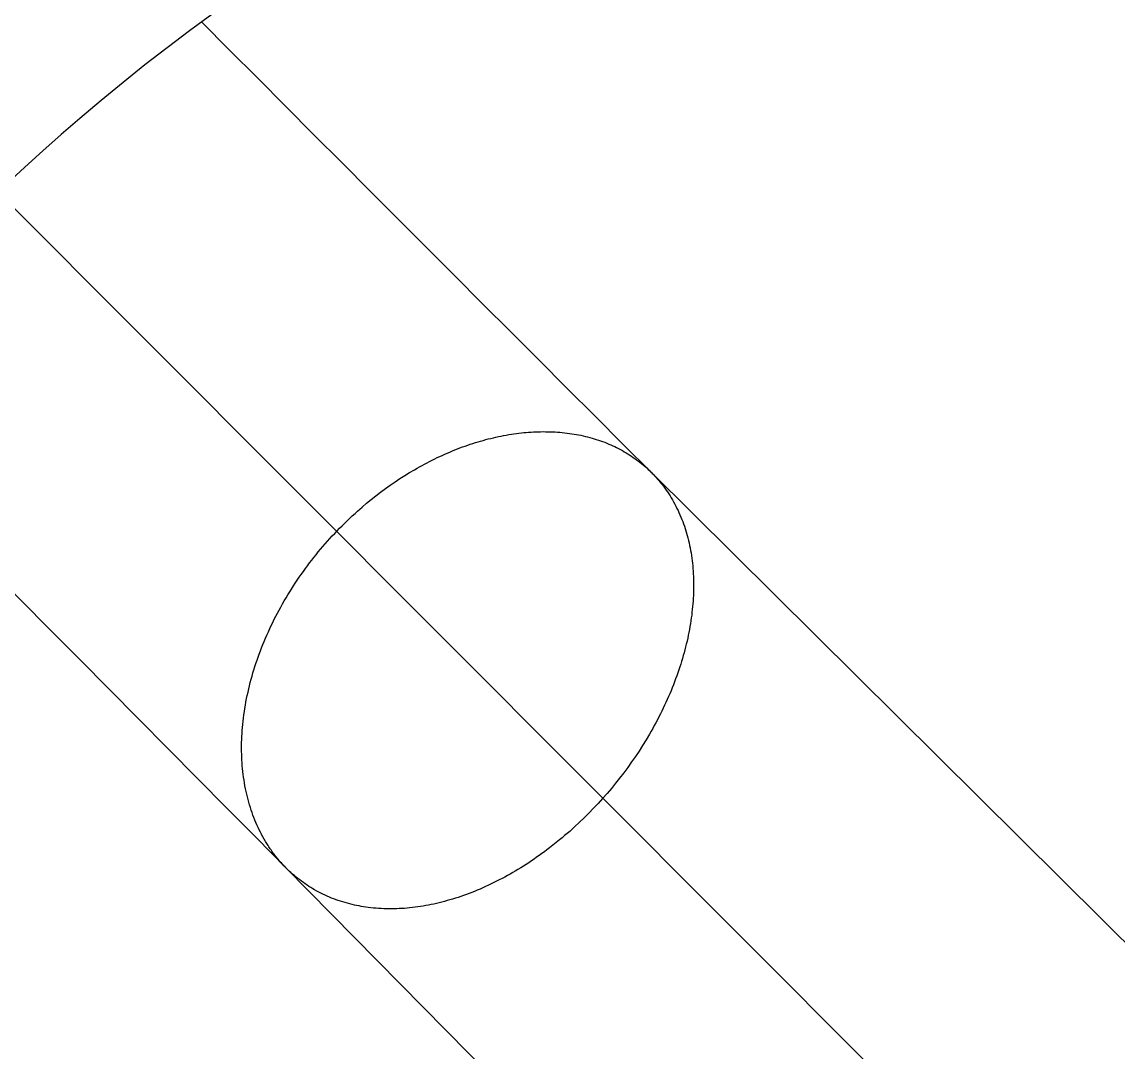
# Model space of a CAD drawing. Header units: millimetres. Extents: x -1838618 to -1600818, y -1770412 to -1553248.
# Drawn here: x -1655151 to -1653804, y -1647625 to -1646359 of the extents above; entities that cross this region are included whole.
import ezdxf

# ---------------------------------------------------------------- set-up
doc = ezdxf.new("R2010")
doc.units = ezdxf.units.MM
doc.header["$LTSCALE"] = 100
doc.linetypes.add('ACAD_ISO04W100', pattern=[30, 24, -3, 0, -3])
doc.linetypes.add('HIDDEN', pattern=[9.525, 6.35, -3.175])
doc.layers.add('ANCHOR_MOUTH_SURFACE_-_HIDDEN', color=251, linetype='HIDDEN')
doc.layers.add('ANCHOR_MOUTH_SURFACE_-_VISIBLE', color=164, linetype='Continuous')

msp = doc.modelspace()

# ---------------------------------------------------------------- linework, layer by layer
at = {"color": 1, "linetype": 'ACAD_ISO04W100', "ltscale": 20}
msp.add_line((-1657772.6, -1643970.8), (-1652617.8, -1649135.7), dxfattribs=at)
at = {"layer": 'ANCHOR_MOUTH_SURFACE_-_HIDDEN', "color": 5, "ltscale": 20, "flags": 128}
for points in [[(-1654738.1, -1646960.2), (-1654732.6, -1646955.3), (-1654727, -1646950.6), (-1654721.4, -1646946), (-1654715.6, -1646941.4), (-1654709.8, -1646937), (-1654704, -1646932.6), (-1654698, -1646928.4), (-1654692, -1646924.2), (-1654686.1, -1646920.3), (-1654680.2, -1646916.5), (-1654674.2, -1646912.8), (-1654668.1, -1646909.3), (-1654665.1, -1646907.5), (-1654662, -1646905.8), (-1654658.9, -1646904.1), (-1654655.8, -1646902.4), (-1654652.7, -1646900.8), (-1654649.6, -1646899.1), (-1654646.4, -1646897.6), (-1654643.3, -1646896), (-1654640.2, -1646894.5), (-1654637.2, -1646893.1), (-1654634.1, -1646891.7), (-1654631, -1646890.3), (-1654627.9, -1646888.9), (-1654624.8, -1646887.6), (-1654621.7, -1646886.3), (-1654618.6, -1646885), (-1654615.4, -1646883.8), (-1654612.3, -1646882.6), (-1654609.1, -1646881.4), (-1654605.9, -1646880.3), (-1654602.8, -1646879.2), (-1654599.6, -1646878.1), (-1654596.4, -1646877), (-1654593.1, -1646876), (-1654590, -1646875.1), (-1654586.9, -1646874.1), (-1654583.8, -1646873.3), (-1654580.7, -1646872.4), (-1654577.6, -1646871.6), (-1654574.5, -1646870.8), (-1654571.3, -1646870.1), (-1654568.2, -1646869.3), (-1654565, -1646868.6), (-1654561.9, -1646868), (-1654558.7, -1646867.4), (-1654555.5, -1646866.8), (-1654552.3, -1646866.2), (-1654549.1, -1646865.7), (-1654546, -1646865.2), (-1654542.8, -1646864.8), (-1654539.8, -1646864.4), (-1654536.9, -1646864.1), (-1654533.9, -1646863.8), (-1654531, -1646863.5), (-1654528, -1646863.3), (-1654525, -1646863.1), (-1654522.1, -1646862.9), (-1654519.1, -1646862.8), (-1654516.1, -1646862.7), (-1654513.2, -1646862.6), (-1654510.2, -1646862.5), (-1654507.2, -1646862.6), (-1654504.3, -1646862.6), (-1654501.3, -1646862.7), (-1654498.4, -1646862.8), (-1654495.4, -1646862.9), (-1654492.5, -1646863.1), (-1654489.5, -1646863.4), (-1654486.6, -1646863.6), (-1654483.7, -1646863.9), (-1654480.8, -1646864.3), (-1654477.8, -1646864.7), (-1654474.9, -1646865.1), (-1654472, -1646865.5), (-1654469.3, -1646866), (-1654466.5, -1646866.6), (-1654463.7, -1646867.1), (-1654461, -1646867.7), (-1654458.2, -1646868.4), (-1654455.5, -1646869), (-1654452.7, -1646869.8), (-1654450, -1646870.5), (-1654447.4, -1646871.3), (-1654444.8, -1646872.1), (-1654442.2, -1646873), (-1654439.6, -1646873.8), (-1654437, -1646874.8), (-1654434.5, -1646875.7), (-1654431.9, -1646876.7), (-1654429.4, -1646877.8), (-1654427, -1646878.8), (-1654424.6, -1646879.9), (-1654422.2, -1646881), (-1654419.8, -1646882.2), (-1654417.4, -1646883.4), (-1654415, -1646884.6), (-1654412.7, -1646885.9), (-1654410.4, -1646887.2), (-1654408.2, -1646888.5), (-1654405.9, -1646889.9), (-1654403.7, -1646891.3), (-1654401.6, -1646892.7), (-1654399.4, -1646894.2), (-1654397.3, -1646895.7), (-1654395.2, -1646897.2), (-1654393.1, -1646898.8), (-1654391, -1646900.4), (-1654388.9, -1646902), (-1654386.9, -1646903.7), (-1654384.9, -1646905.4), (-1654382.9, -1646907.2), (-1654381, -1646909), (-1654379.1, -1646910.8), (-1654377.2, -1646912.6)], [(-1654377, -1646912.8), (-1654376, -1646913.8), (-1654375, -1646914.8), (-1654374.1, -1646915.8), (-1654373.1, -1646916.9), (-1654371.2, -1646918.9), (-1654369.4, -1646921), (-1654367.5, -1646923.1), (-1654365.8, -1646925.3), (-1654364, -1646927.5), (-1654362.3, -1646929.7), (-1654361.5, -1646930.8), (-1654360.6, -1646932), (-1654359, -1646934.3), (-1654357.3, -1646936.7), (-1654355.7, -1646939.1), (-1654354.2, -1646941.5), (-1654352.7, -1646943.9), (-1654351.2, -1646946.4), (-1654349.8, -1646948.9), (-1654348.4, -1646951.5), (-1654347, -1646954.1), (-1654345.7, -1646956.8), (-1654344.4, -1646959.4), (-1654343.2, -1646962.1), (-1654342, -1646964.8), (-1654340.8, -1646967.6), (-1654339.7, -1646970.3), (-1654338.6, -1646973.1), (-1654337.6, -1646975.9), (-1654336.6, -1646978.7), (-1654335.7, -1646981.6), (-1654334.8, -1646984.4), (-1654333.9, -1646987.3), (-1654333.1, -1646990.1), (-1654332.3, -1646993), (-1654331.5, -1646996.1), (-1654330.8, -1646999.2), (-1654330.1, -1647002.3), (-1654329.5, -1647005.4), (-1654328.9, -1647008.5), (-1654328.4, -1647011.6), (-1654327.9, -1647014.8), (-1654327.4, -1647017.9), (-1654327, -1647021.1), (-1654326.6, -1647024.3), (-1654326.3, -1647027.5), (-1654326, -1647030.7), (-1654325.8, -1647034), (-1654325.6, -1647037.2), (-1654325.4, -1647040.4), (-1654325.3, -1647043.6), (-1654325.2, -1647047), (-1654325.2, -1647050.3), (-1654325.2, -1647053.7), (-1654325.3, -1647057.1), (-1654325.3, -1647060.4), (-1654325.5, -1647063.8), (-1654325.6, -1647067.2), (-1654325.9, -1647070.5), (-1654326.1, -1647074), (-1654326.4, -1647077.5), (-1654326.8, -1647081), (-1654327.2, -1647084.5), (-1654327.6, -1647088), (-1654328.1, -1647091.4), (-1654328.6, -1647094.9), (-1654329.1, -1647098.4), (-1654329.7, -1647102), (-1654330.4, -1647105.6), (-1654331, -1647109.2), (-1654331.8, -1647112.8), (-1654332.5, -1647116.4), (-1654333.3, -1647120), (-1654334.2, -1647123.5), (-1654335.1, -1647127.1), (-1654336, -1647130.6), (-1654336.9, -1647134.2), (-1654337.9, -1647137.7), (-1654338.9, -1647141.2), (-1654340, -1647144.8), (-1654341.1, -1647148.3), (-1654342.2, -1647151.7), (-1654343.4, -1647155.2), (-1654344.6, -1647158.9), (-1654346, -1647162.6), (-1654347.3, -1647166.3), (-1654348.7, -1647170), (-1654350.1, -1647173.6), (-1654351.5, -1647177.3), (-1654353, -1647180.9), (-1654354.5, -1647184.5), (-1654356.1, -1647188.1), (-1654357.7, -1647191.7), (-1654359.3, -1647195.3), (-1654361, -1647198.8), (-1654362.6, -1647202.4), (-1654364.4, -1647205.9), (-1654366.1, -1647209.4), (-1654367.9, -1647212.9), (-1654369.7, -1647216.5), (-1654371.6, -1647220.1), (-1654373.6, -1647223.7), (-1654375.5, -1647227.2), (-1654377.5, -1647230.7), (-1654379.6, -1647234.3), (-1654383.7, -1647241.2), (-1654388, -1647248.1), (-1654392.3, -1647255), (-1654396.8, -1647261.7), (-1654401.4, -1647268.4), (-1654406.2, -1647275.1), (-1654411.1, -1647281.6), (-1654416.1, -1647288.1), (-1654421.1, -1647294.5), (-1654426.3, -1647300.9), (-1654431.6, -1647307.1), (-1654437, -1647313.3), (-1654442.5, -1647319.3), (-1654448.1, -1647325.3), (-1654453.8, -1647331.1), (-1654459.6, -1647336.9), (-1654465.5, -1647342.5), (-1654471.5, -1647348.1), (-1654477.5, -1647353.6), (-1654483.7, -1647358.9), (-1654486.8, -1647361.6), (-1654490, -1647364.2), (-1654496.1, -1647369.1), (-1654502.2, -1647373.9), (-1654505.4, -1647376.3), (-1654508.5, -1647378.6), (-1654511.7, -1647380.9), (-1654514.9, -1647383.2), (-1654518.1, -1647385.5), (-1654521.3, -1647387.7), (-1654524.5, -1647389.9), (-1654527.8, -1647392.1), (-1654531.1, -1647394.2), (-1654534.4, -1647396.3), (-1654537.7, -1647398.4), (-1654541.1, -1647400.4), (-1654544.3, -1647402.4), (-1654547.5, -1647404.3), (-1654550.8, -1647406.1), (-1654554, -1647408), (-1654557.3, -1647409.8), (-1654560.6, -1647411.5), (-1654564, -1647413.3), (-1654567.3, -1647415), (-1654570.6, -1647416.6), (-1654574, -1647418.3), (-1654577.4, -1647419.9), (-1654580.8, -1647421.5), (-1654584.2, -1647423), (-1654587.7, -1647424.5), (-1654591.1, -1647425.9), (-1654594.6, -1647427.4), (-1654597.9, -1647428.7), (-1654601.2, -1647429.9), (-1654604.5, -1647431.2), (-1654607.9, -1647432.4), (-1654611.2, -1647433.6), (-1654614.6, -1647434.7), (-1654618, -1647435.8), (-1654621.4, -1647436.8), (-1654624.6, -1647437.8), (-1654627.9, -1647438.7), (-1654631.2, -1647439.6), (-1654634.5, -1647440.5), (-1654637.8, -1647441.3), (-1654641.1, -1647442.1), (-1654644.4, -1647442.9), (-1654647.8, -1647443.6), (-1654651, -1647444.2), (-1654654.3, -1647444.8), (-1654657.6, -1647445.4), (-1654660.9, -1647445.9), (-1654664.2, -1647446.4), (-1654667.5, -1647446.9), (-1654670.8, -1647447.3), (-1654674.2, -1647447.6), (-1654677.3, -1647447.9), (-1654680.5, -1647448.2), (-1654683.7, -1647448.4), (-1654686.9, -1647448.6), (-1654690.1, -1647448.7), (-1654693.3, -1647448.8), (-1654696.5, -1647448.8), (-1654699.7, -1647448.8), (-1654702.8, -1647448.8), (-1654706, -1647448.7), (-1654709.2, -1647448.5), (-1654712.4, -1647448.3), (-1654715.5, -1647448.1), (-1654718.7, -1647447.8), (-1654721.8, -1647447.5), (-1654725, -1647447.1), (-1654727.9, -1647446.7), (-1654730.7, -1647446.3), (-1654733.6, -1647445.8), (-1654736.4, -1647445.3), (-1654739.3, -1647444.7), (-1654742.1, -1647444.1), (-1654744.9, -1647443.5), (-1654747.7, -1647442.8), (-1654750.6, -1647442), (-1654753.4, -1647441.2), (-1654756.3, -1647440.4), (-1654759.1, -1647439.5), (-1654761.9, -1647438.6), (-1654764.6, -1647437.6), (-1654767.4, -1647436.5), (-1654770.2, -1647435.5), (-1654772.8, -1647434.4), (-1654775.5, -1647433.2), (-1654778.1, -1647432.1), (-1654780.7, -1647430.8), (-1654783.3, -1647429.6), (-1654785.8, -1647428.3), (-1654788.3, -1647426.9), (-1654790.9, -1647425.5), (-1654793.2, -1647424.1), (-1654795.6, -1647422.7), (-1654797.9, -1647421.2), (-1654800.3, -1647419.7), (-1654802.5, -1647418.2), (-1654804.8, -1647416.6), (-1654807, -1647415), (-1654809.2, -1647413.3), (-1654811.5, -1647411.6), (-1654813.7, -1647409.8), (-1654815.8, -1647408), (-1654818, -1647406.2), (-1654820.1, -1647404.3), (-1654822.1, -1647402.4), (-1654824.2, -1647400.4), (-1654826.2, -1647398.5)]]:
    msp.add_lwpolyline(points, dxfattribs=at)
at = {"layer": 'ANCHOR_MOUTH_SURFACE_-_HIDDEN', "color": 5, "ltscale": 20}
for points in [[(-1654377.1, -1646912.7), (-1653402.3, -1647879.4), (-1653394.5, -1647886.9), (-1653390.6, -1647890.7), (-1653386.6, -1647894.4), (-1653383.3, -1647897.3), (-1653380, -1647900.2), (-1653376.7, -1647903), (-1653373.3, -1647905.8)], [(-1654826.5, -1647398.1), (-1654827.6, -1647397), (-1654828.7, -1647395.9), (-1654829.7, -1647394.7), (-1654830.8, -1647393.6), (-1654831.8, -1647392.4), (-1654832.9, -1647391.3), (-1654833.9, -1647390.1), (-1654834.9, -1647388.9), (-1654835.9, -1647387.7), (-1654836.9, -1647386.5), (-1654837.9, -1647385.3), (-1654838.9, -1647384.1), (-1654839.8, -1647382.8), (-1654840.8, -1647381.6), (-1654841.7, -1647380.3), (-1654842.6, -1647379.1), (-1654843.6, -1647377.8), (-1654844.5, -1647376.5), (-1654845.4, -1647375.2), (-1654846.3, -1647373.9), (-1654847.2, -1647372.6), (-1654848, -1647371.2), (-1654848.9, -1647369.9), (-1654849.7, -1647368.6), (-1654850.6, -1647367.2), (-1654851.4, -1647365.9), (-1654852.2, -1647364.5), (-1654853, -1647363.1), (-1654854.6, -1647360.4), (-1654856.1, -1647357.6), (-1654856.8, -1647356.1), (-1654857.6, -1647354.7), (-1654859, -1647351.8), (-1654860.4, -1647348.8), (-1654861.8, -1647345.8), (-1654863.1, -1647342.8), (-1654864.3, -1647339.8), (-1654865.6, -1647336.8), (-1654866.7, -1647333.7), (-1654867.8, -1647330.6), (-1654868.9, -1647327.4), (-1654869.9, -1647324.2), (-1654870.9, -1647321.1), (-1654871.9, -1647317.8), (-1654872.7, -1647314.6), (-1654873.6, -1647311.4), (-1654874.3, -1647308.1), (-1654875.1, -1647304.7), (-1654875.8, -1647301.2), (-1654876.5, -1647297.7), (-1654877.1, -1647294.2), (-1654877.7, -1647290.7), (-1654878.2, -1647287.2), (-1654878.7, -1647283.6), (-1654879.1, -1647280.1), (-1654879.5, -1647276.6), (-1654879.8, -1647273.1), (-1654880, -1647269.5), (-1654880.3, -1647266), (-1654880.4, -1647262.5), (-1654880.5, -1647258.9), (-1654880.6, -1647255.4), (-1654880.7, -1647251.9), (-1654880.6, -1647248.2), (-1654880.6, -1647244.5), (-1654880.5, -1647240.8), (-1654880.3, -1647237.1), (-1654880.1, -1647233.4), (-1654879.9, -1647229.8), (-1654879.6, -1647226.1), (-1654879.2, -1647222.4), (-1654878.8, -1647218.4), (-1654878.4, -1647214.4), (-1654877.8, -1647210.4), (-1654877.3, -1647206.4), (-1654876.7, -1647202.5), (-1654876, -1647198.5), (-1654875.3, -1647194.5), (-1654874.5, -1647190.6), (-1654873.7, -1647186.6), (-1654872.8, -1647182.6), (-1654871.9, -1647178.7), (-1654871, -1647174.7), (-1654870, -1647170.7), (-1654868.9, -1647166.8), (-1654867.8, -1647162.9), (-1654866.7, -1647159), (-1654865.5, -1647155.1), (-1654864.3, -1647151.2), (-1654863, -1647147.3), (-1654861.7, -1647143.4), (-1654860.4, -1647139.6), (-1654859, -1647135.8), (-1654857.6, -1647132), (-1654856.1, -1647128.1), (-1654854.5, -1647124.2), (-1654852.9, -1647120.2), (-1654851.3, -1647116.3), (-1654849.6, -1647112.4), (-1654847.8, -1647108.5), (-1654846, -1647104.6), (-1654844.2, -1647100.8), (-1654842.4, -1647096.9), (-1654840.5, -1647093.1), (-1654838.5, -1647089.3), (-1654836.6, -1647085.5), (-1654834.5, -1647081.7), (-1654832.5, -1647078), (-1654830.4, -1647074.3), (-1654828.3, -1647070.6), (-1654826.1, -1647066.9), (-1654823.9, -1647063.2), (-1654821.6, -1647059.5), (-1654819.3, -1647055.9), (-1654817, -1647052.2), (-1654814.7, -1647048.6), (-1654812.3, -1647045), (-1654809.8, -1647041.4), (-1654807.4, -1647037.9), (-1654804.8, -1647034.4), (-1654802.3, -1647030.9), (-1654799.7, -1647027.4), (-1654797.1, -1647023.9), (-1654794.5, -1647020.5), (-1654791.8, -1647017.1), (-1654789.1, -1647013.8), (-1654786.4, -1647010.4), (-1654783.6, -1647007.1), (-1654780.8, -1647003.7), (-1654777.9, -1647000.4), (-1654775.1, -1646997.2), (-1654772.1, -1646993.9), (-1654769.2, -1646990.7), (-1654766.2, -1646987.5), (-1654763.2, -1646984.4), (-1654760.2, -1646981.2), (-1654757.1, -1646978.1), (-1654754, -1646975.1), (-1654750.9, -1646972), (-1654747.7, -1646969), (-1654744.6, -1646966), (-1654741.3, -1646963.1), (-1654738.1, -1646960.2)], [(-1653828.9, -1648416.5), (-1653831.7, -1648413.1), (-1653834.5, -1648409.7), (-1653837.1, -1648406.7), (-1653839.8, -1648403.7), (-1653843.9, -1648399.3), (-1653848, -1648394.9), (-1654443.5, -1647786.6), (-1654826.3, -1647398.3)]]:
    msp.add_lwpolyline(points, dxfattribs=at)
for centre, radius, start, end in [((-1464660, -1456890.1), 268516.6, 224.879187, 225.046107), ((-1849691.8, -1840010.9), 273993, 44.666868, 44.838944)]:
    msp.add_arc(centre, radius, start, end, dxfattribs=at)
at = {"layer": 'ANCHOR_MOUTH_SURFACE_-_VISIBLE', "color": 6}
for points in [[(-1654917.2, -1646350), (-1654944.8, -1646370.2), (-1654972.1, -1646390.9), (-1654999.4, -1646412.1), (-1655026.4, -1646433.7), (-1655053.2, -1646455.6), (-1655079.6, -1646477.9)], [(-1655079.6, -1646477.9), (-1655102.4, -1646497.6), (-1655124.9, -1646517.5), (-1655147.1, -1646537.7), (-1655169.2, -1646558.2)]]:
    msp.add_lwpolyline(points, dxfattribs=at)

doc.saveas('drawing.dxf')
